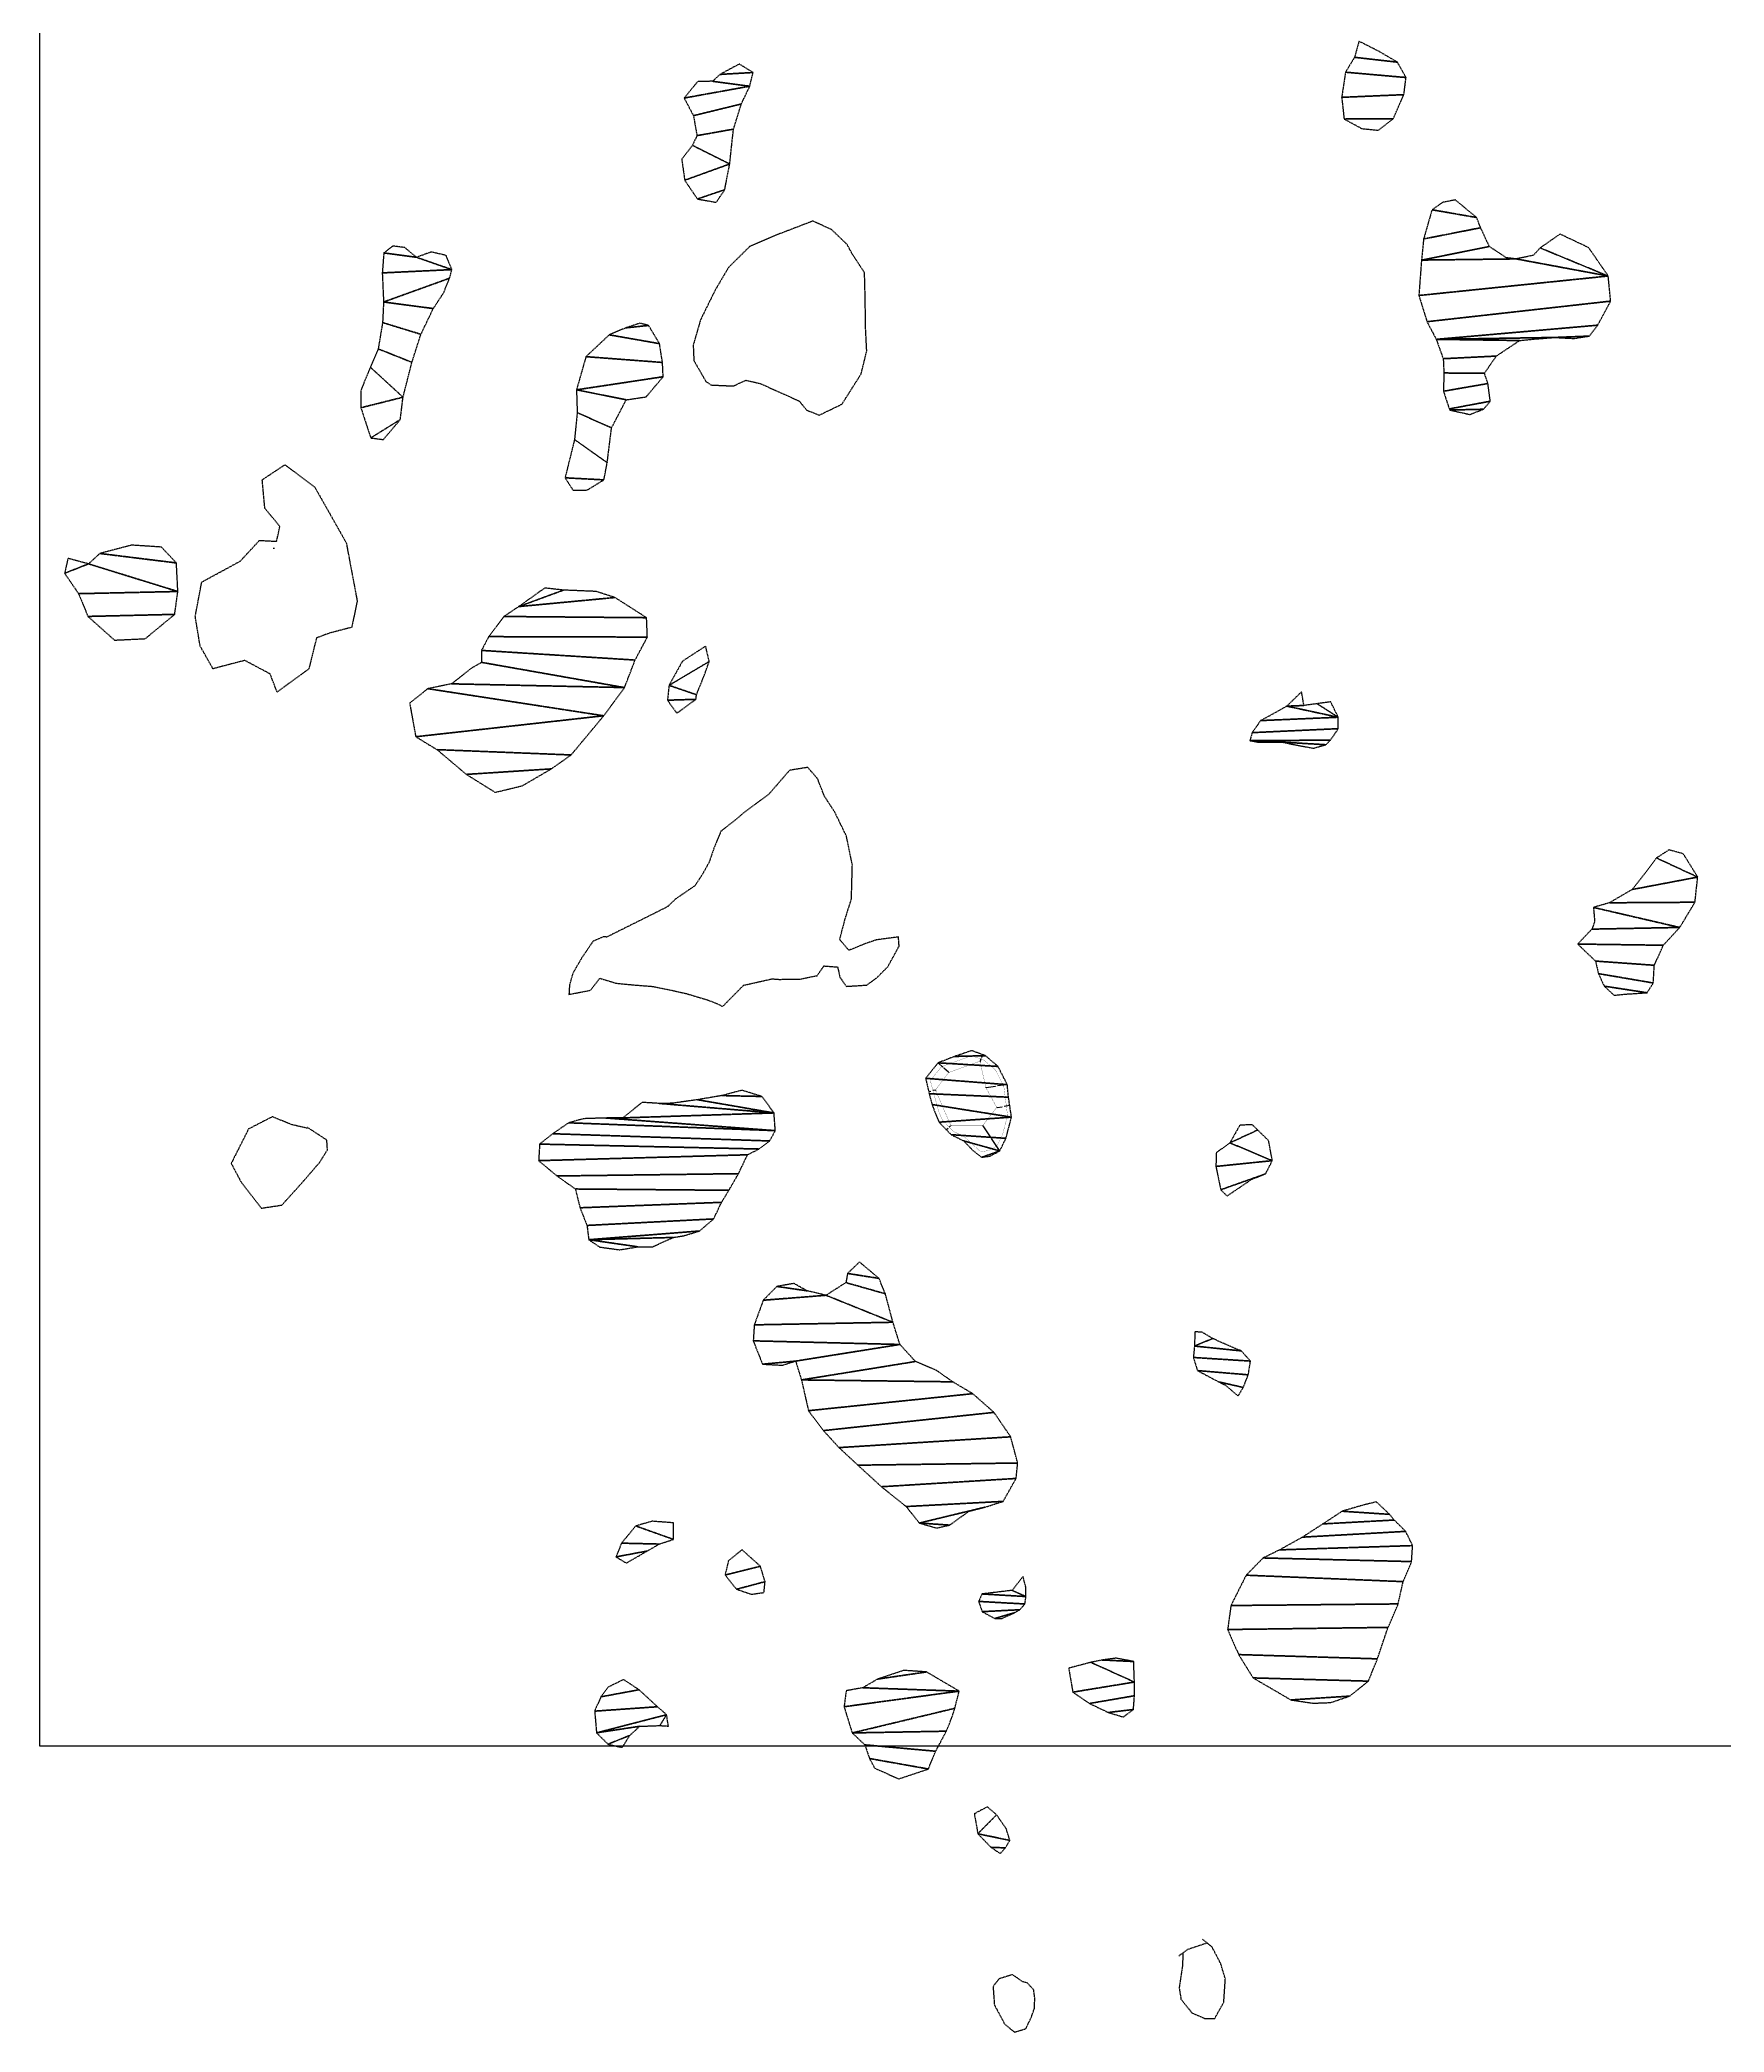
# Model space of a CAD drawing. Header units: metres. Extents: x 615331 to 657292, y 1301217 to 1321009.
# Drawn here: x 619191 to 619941, y 1309767 to 1310654 of the extents above; entities that cross this region are included whole.
import ezdxf

# ---------------------------------------------------------------- set-up
doc = ezdxf.new("R2010")
doc.units = ezdxf.units.M
doc.header["$PDMODE"] = 32
doc.header["$PDSIZE"] = 0.5
doc.linetypes.add('HIDDEN', pattern=[0.375, 0.25, -0.125])
for name, color, linetype in [('3', 7, 'Continuous'), ('CIRCULO PI', 2, 'Continuous'), ('CVL_CUADCON_LIN', 8, 'Continuous')]:
    doc.layers.add(name, color=color, linetype=linetype)
doc.styles.get("Standard").update_dxf_attribs({"font": 'arial.ttf'})
doc.dimstyles.get("Standard").update_dxf_attribs({"dimtxt": 0.18, "dimasz": 0.18, "dimexe": 0.18, "dimexo": 0.0625, "dimgap": 0.09, "dimtad": 0, "dimtih": 1, "dimtoh": 1, "dimdec": 4, "dimzin": 0, "dimdsep": 46, "dimtxsty": 'Standard', "dimcen": 0.09, "dimadec": 0, "dimazin": 0, "dimtfac": 1, "dimtdec": 4, "dimtofl": 0, "dimtmove": 0, "dimatfit": 3, "dimfxl": 1, "dimtolj": 1, "dimtzin": 0, "dimarcsym": 0})
picture_1 = doc.add_image_def('image2.jpg', size_in_pixel=(1123, 633))

# ---------------------------------------------------------------- blocks, each defined once
blk = doc.blocks.new('*D38')
at = {"layer": 'CVL_CUADCON_LIN', "color": 0, "lineweight": -2, "ltscale": 0.5, "transparency": 16777216}
for p, q in [((619611.14, 1310201.98), (619610.72, 1310200.84)), ((619611.09, 1310202.18), (619611.37, 1310202.08)), ((619610, 1310199.21), (619610.27, 1310199.11)), ((619610.17, 1310199.34), (619610.59, 1310200.48))]:
    blk.add_line(p, q, dxfattribs=at)
at = {"layer": 'CVL_CUADCON_LIN', "color": 0, "ltscale": 0.5, "transparency": 16777216}
for points in [[(619611.11, 1310201.99), (619611.16, 1310201.96), (619611.2, 1310202.14)], [(619610.14, 1310199.35), (619610.2, 1310199.33), (619610.11, 1310199.17)]]:
    blk.add_solid(points, dxfattribs=at)
at = {"layer": 'Defpoints', "color": 0, "ltscale": 0.5, "transparency": 16777216}
for p in [(619611.03, 1310202.21), (619611.2, 1310202.14), (619609.94, 1310199.23)]:
    blk.add_point(p, dxfattribs=at)
at = {"layer": 'CVL_CUADCON_LIN', "color": 0, "ltscale": 0.5, "transparency": 16777216, "insert": (619610.65, 1310200.66), "char_height": 0.18, "attachment_point": 5}
blk.add_mtext('\\A1;3.1677', dxfattribs=at)
blk = doc.blocks.new('*D39')
at = {"layer": 'CVL_CUADCON_LIN', "color": 0, "lineweight": -2, "ltscale": 0.5, "transparency": 16777216}
for p, q in [((619612.64, 1310187.53), (619612.63, 1310187.65)), ((619612.83, 1310187.49), (619616.94, 1310188.07)), ((619621.98, 1310188.77), (619617.87, 1310188.2)), ((619622.15, 1310188.85), (619622.14, 1310188.97))]:
    blk.add_line(p, q, dxfattribs=at)
at = {"layer": 'CVL_CUADCON_LIN', "color": 0, "ltscale": 0.5, "transparency": 16777216}
for points in [[(619612.83, 1310187.52), (619612.84, 1310187.46), (619612.65, 1310187.47)], [(619621.98, 1310188.8), (619621.99, 1310188.74), (619622.16, 1310188.79)]]:
    blk.add_solid(points, dxfattribs=at)
at = {"layer": 'Defpoints', "color": 0, "ltscale": 0.5, "transparency": 16777216}
for p in [(619612.65, 1310187.47), (619622.16, 1310188.79), (619622.16, 1310188.79)]:
    blk.add_point(p, dxfattribs=at)
at = {"layer": 'CVL_CUADCON_LIN', "color": 0, "ltscale": 0.5, "transparency": 16777216, "insert": (619617.41, 1310188.13), "char_height": 0.18, "attachment_point": 5}
blk.add_mtext('\\A1;9.6010', dxfattribs=at)
blk = doc.blocks.new('*D40')
at = {"layer": 'CVL_CUADCON_LIN', "color": 0, "lineweight": -2, "ltscale": 0.5, "transparency": 16777216}
for p, q in [((619617.49, 1310178.56), (619617.5, 1310178.45)), ((619617.65, 1310178.65), (619619.92, 1310178.99)), ((619623.08, 1310179.46), (619620.82, 1310179.13)), ((619623.27, 1310179.43), (619623.29, 1310179.31))]:
    blk.add_line(p, q, dxfattribs=at)
at = {"layer": 'CVL_CUADCON_LIN', "color": 0, "ltscale": 0.5, "transparency": 16777216}
for points in [[(619617.65, 1310178.68), (619617.66, 1310178.62), (619617.48, 1310178.63)], [(619623.08, 1310179.49), (619623.09, 1310179.43), (619623.26, 1310179.49)]]:
    blk.add_solid(points, dxfattribs=at)
at = {"layer": 'Defpoints', "color": 0, "ltscale": 0.5, "transparency": 16777216}
for p in [(619617.48, 1310178.63), (619623.26, 1310179.49), (619623.26, 1310179.49)]:
    blk.add_point(p, dxfattribs=at)
at = {"layer": 'CVL_CUADCON_LIN', "color": 0, "ltscale": 0.5, "transparency": 16777216, "insert": (619620.37, 1310179.06), "char_height": 0.18, "attachment_point": 5}
blk.add_mtext('\\A1;5.8491', dxfattribs=at)
blk = doc.blocks.new('*D41')
at = {"layer": 'CVL_CUADCON_LIN', "color": 0, "lineweight": -2, "ltscale": 0.5, "transparency": 16777216}
for p, q in [((619611.19, 1310170.58), (619611.1, 1310170.52)), ((619611.34, 1310170.47), (619614.9, 1310165.13)), ((619618.69, 1310159.44), (619615.14, 1310164.77)), ((619618.74, 1310159.25), (619618.64, 1310159.19))]:
    blk.add_line(p, q, dxfattribs=at)
at = {"layer": 'CVL_CUADCON_LIN', "color": 0, "ltscale": 0.5, "transparency": 16777216}
for points in [[(619611.37, 1310170.48), (619611.32, 1310170.45), (619611.24, 1310170.61)], [(619618.72, 1310159.45), (619618.67, 1310159.42), (619618.79, 1310159.29)]]:
    blk.add_solid(points, dxfattribs=at)
at = {"layer": 'Defpoints', "color": 0, "ltscale": 0.5, "transparency": 16777216}
for p in [(619611.24, 1310170.61), (619618.79, 1310159.29), (619618.79, 1310159.29)]:
    blk.add_point(p, dxfattribs=at)
at = {"layer": 'CVL_CUADCON_LIN', "color": 0, "ltscale": 0.5, "transparency": 16777216, "insert": (619615.02, 1310164.95), "char_height": 0.18, "attachment_point": 5}
blk.add_mtext('\\A1;13.6126', dxfattribs=at)
blk = doc.blocks.new('*D42')
at = {"layer": 'CVL_CUADCON_LIN', "color": 0, "lineweight": -2, "ltscale": 0.5, "transparency": 16777216}
for p, q in [((619595.08, 1310168.66), (619595.17, 1310168.57)), ((619595.17, 1310168.83), (619595.84, 1310169.48)), ((619596.89, 1310170.49), (619596.22, 1310169.84)), ((619597.06, 1310170.57), (619597.14, 1310170.49))]:
    blk.add_line(p, q, dxfattribs=at)
at = {"layer": 'CVL_CUADCON_LIN', "color": 0, "ltscale": 0.5, "transparency": 16777216}
for points in [[(619595.15, 1310168.85), (619595.19, 1310168.81), (619595.04, 1310168.7)], [(619596.87, 1310170.51), (619596.91, 1310170.47), (619597.02, 1310170.61)]]:
    blk.add_solid(points, dxfattribs=at)
at = {"layer": 'Defpoints', "color": 0, "ltscale": 0.5, "transparency": 16777216}
for p in [(619595.04, 1310168.7), (619595.04, 1310168.7), (619597.02, 1310170.61)]:
    blk.add_point(p, dxfattribs=at)
at = {"layer": 'CVL_CUADCON_LIN', "color": 0, "ltscale": 0.5, "transparency": 16777216, "insert": (619596.03, 1310169.66), "char_height": 0.18, "attachment_point": 5}
blk.add_mtext('\\A1;2.7524', dxfattribs=at)
blk = doc.blocks.new('*D43')
at = {"layer": 'CVL_CUADCON_LIN', "color": 0, "lineweight": -2, "ltscale": 0.5, "transparency": 16777216}
for p, q in [((619587.17, 1310185.66), (619587.19, 1310185.55)), ((619587.33, 1310185.77), (619588.19, 1310185.96)), ((619589.98, 1310186.37), (619589.12, 1310186.18)), ((619590.17, 1310186.35), (619590.2, 1310186.24))]:
    blk.add_line(p, q, dxfattribs=at)
at = {"layer": 'CVL_CUADCON_LIN', "color": 0, "ltscale": 0.5, "transparency": 16777216}
for points in [[(619587.32, 1310185.79), (619587.34, 1310185.74), (619587.15, 1310185.73)], [(619589.98, 1310186.4), (619589.99, 1310186.34), (619590.16, 1310186.41)]]:
    blk.add_solid(points, dxfattribs=at)
at = {"layer": 'Defpoints', "color": 0, "ltscale": 0.5, "transparency": 16777216}
for p in [(619587.15, 1310185.73), (619587.15, 1310185.73), (619590.16, 1310186.41)]:
    blk.add_point(p, dxfattribs=at)
at = {"layer": 'CVL_CUADCON_LIN', "color": 0, "ltscale": 0.5, "transparency": 16777216, "insert": (619588.66, 1310186.07), "char_height": 0.18, "attachment_point": 5}
blk.add_mtext('\\A1;3.0843', dxfattribs=at)
blk = doc.blocks.new('*D44')
at = {"layer": 'CVL_CUADCON_LIN', "color": 0, "lineweight": -2, "ltscale": 0.5, "transparency": 16777216}
for p, q in [((619591.31, 1310198.47), (619591.23, 1310198.38)), ((619591.48, 1310198.39), (619593.51, 1310196.53)), ((619595.93, 1310194.32), (619593.9, 1310196.17)), ((619596.1, 1310194.24), (619596.18, 1310194.33))]:
    blk.add_line(p, q, dxfattribs=at)
at = {"layer": 'CVL_CUADCON_LIN', "color": 0, "ltscale": 0.5, "transparency": 16777216}
for points in [[(619591.5, 1310198.41), (619591.46, 1310198.37), (619591.35, 1310198.51)], [(619595.95, 1310194.34), (619595.91, 1310194.29), (619596.06, 1310194.19)]]:
    blk.add_solid(points, dxfattribs=at)
at = {"layer": 'Defpoints', "color": 0, "ltscale": 0.5, "transparency": 16777216}
for p in [(619591.35, 1310198.51), (619591.35, 1310198.51), (619596.06, 1310194.19)]:
    blk.add_point(p, dxfattribs=at)
at = {"layer": 'CVL_CUADCON_LIN', "color": 0, "ltscale": 0.5, "transparency": 16777216, "insert": (619593.71, 1310196.35), "char_height": 0.18, "attachment_point": 5}
blk.add_mtext('\\A1;6.3892', dxfattribs=at)

msp = doc.modelspace()

# ---------------------------------------------------------------- linework, layer by layer
at = {"layer": '3', "color": 30, "linetype": 'HIDDEN'}
msp.add_line((619295.30036, 1310427.69756), (619295.85136, 1310427.66856), dxfattribs=at)
for points in [[(619535.54836, 1310573.30956), (619519.35836, 1310567.11356), (619507.44736, 1310561.95456), (619498.10436, 1310552.74556), (619492.07136, 1310542.54156), (619485.54936, 1310529.28356), (619482.31736, 1310518.07956), (619482.61536, 1310511.21856), (619488.01236, 1310501.84856), (619490.30836, 1310500.33756), (619500.22236, 1310499.89156), (619505.79636, 1310502.46856), (619512.15936, 1310500.98356), (619529.48836, 1310493.21356), (619532.81836, 1310489.16756), (619538.42336, 1310486.91556), (619548.55636, 1310491.80856), (619557.11036, 1310505.33356), (619559.58636, 1310515.51556), (619559.00436, 1310526.94956), (619558.93736, 1310537.37056), (619558.60036, 1310550.33056), (619552.95436, 1310558.93656), (619550.89336, 1310562.84656), (619543.86336, 1310569.61056), (619535.54836, 1310573.30956)], [(619263.48836, 1310412.57456), (619280.66636, 1310421.91256), (619289.20536, 1310431.15756), (619296.83436, 1310430.73056), (619298.28636, 1310437.35756), (619291.59136, 1310445.42256), (619290.43536, 1310458.12456), (619300.52736, 1310464.84356), (619313.85036, 1310454.81456), (619327.84436, 1310430.04456), (619332.70136, 1310404.15956), (619330.28736, 1310392.43656), (619320.15236, 1310389.78556), (619314.58436, 1310387.69256), (619311.17736, 1310373.92456), (619297.05936, 1310363.60256), (619293.92136, 1310371.70656), (619282.67436, 1310377.68856), (619268.48436, 1310373.97756), (619262.78336, 1310384.08756), (619260.60636, 1310397.28656), (619263.48836, 1310412.57456)], [(619471.31936, 1310268.21756), (619443.82836, 1310254.52756), (619442.18336, 1310254.61256), (619437.77036, 1310252.70056), (619432.73536, 1310245.29756), (619428.71436, 1310238.40956), (619427.22336, 1310233.06256), (619426.99536, 1310228.99456), (619436.64036, 1310230.83456), (619440.67136, 1310236.19756), (619448.05536, 1310233.95656), (619455.42936, 1310233.24056), (619464.32836, 1310232.53356), (619471.70736, 1310231.05456), (619479.34136, 1310229.32356), (619488.50736, 1310226.58556), (619493.09336, 1310224.83556), (619495.38836, 1310223.57856), (619504.73036, 1310233.04156), (619517.41736, 1310235.91756), (619520.46836, 1310235.68256), (619529.61636, 1310235.74056), (619532.15436, 1310236.26456), (619537.48336, 1310237.31456), (619540.50536, 1310241.65456), (619546.60736, 1310241.18456), (619547.65336, 1310236.61656), (619550.47436, 1310232.56756), (619559.61936, 1310233.13256), (619564.17136, 1310236.46556), (619568.96836, 1310241.32556), (619573.99236, 1310250.50656), (619573.71236, 1310254.57156), (619563.81036, 1310253.23856), (619559.24536, 1310251.68556), (619551.64236, 1310248.58756), (619547.54536, 1310253.39056), (619550.02636, 1310262.81056), (619552.76636, 1310271.46956), (619553.17836, 1310286.46856), (619550.55336, 1310299.41456), (619545.40336, 1310310.05756), (619540.78336, 1310317.14456), (619537.68336, 1310325.00456), (619533.33136, 1310330.06056), (619525.20736, 1310328.73856), (619515.87436, 1310318.00456), (619504.74536, 1310309.80156), (619501.20736, 1310306.72856), (619494.63336, 1310301.60456), (619491.88036, 1310294.97856), (619489.38536, 1310287.84656), (619486.62236, 1310282.74556), (619483.09936, 1310277.38556), (619474.49736, 1310271.48556), (619471.04236, 1310268.21756)], [(619310.59336, 1310169.32556), (619303.35036, 1310171.05056), (619294.92836, 1310174.51156), (619284.32336, 1310169.05456), (619276.62436, 1310153.72056), (619281.03736, 1310145.38556), (619290.05936, 1310133.80056), (619299.18836, 1310135.17556), (619308.21736, 1310145.18856), (619315.98936, 1310154.17056), (619319.48036, 1310159.80056), (619319.17736, 1310164.11656), (619310.60436, 1310169.73656)], [(619711.14336, 1309806.57256), (619702.26736, 1309803.59356), (619698.47336, 1309800.77356)], [(619700.37036, 1309802.18356), (619700.15436, 1309796.33656), (619698.69136, 1309786.66856), (619699.48636, 1309781.59056), (619704.35336, 1309775.52056), (619709.96036, 1309773.01456), (619714.53436, 1309773.04356), (619718.55436, 1309780.18556), (619719.24936, 1309790.61056), (619717.17236, 1309797.46056), (619713.31436, 1309804.80656), (619708.97136, 1309808.33756), (619708.97136, 1309808.33756)], [(619628.95036, 1309789.33956), (619624.50536, 1309792.50056), (619618.40736, 1309790.59356), (619615.84536, 1309787.16456)], [(619615.84536, 1309787.16456), (619616.40636, 1309779.03456), (619621.03536, 1309770.42156), (619625.37836, 1309766.89056), (619630.45036, 1309768.44756), (619632.95736, 1309773.80056), (619634.20536, 1309777.36756), (619634.42936, 1309781.94356), (619633.89736, 1309785.75256), (619631.08236, 1309788.78556), (619628.95036, 1309789.33956)]]:
    msp.add_lwpolyline(points, dxfattribs=at)
at = {"layer": 'CIRCULO PI'}
msp.add_lwpolyline([(619191.41344, 1312074.43817), (622881.24082, 1312074.43817), (622881.24082, 1309894.16378), (619191.41344, 1309894.16378)], close=True, dxfattribs=at)
at = {"layer": 'CVL_CUADCON_LIN', "color": 4, "ltscale": 0.5, "const_width": 0.09, "flags": 128}
msp.add_lwpolyline([(619587.8888, 1310190.59135), (619592.8802, 1310196.79955), (619606.3433, 1310201.68745), (619611.845, 1310199.66335), (619616.9039, 1310195.34965), (619620.6101, 1310188.05245), (619622.2949, 1310175.02405), (619620.062, 1310166.54605), (619617.5789, 1310161.49795), (619613.7044, 1310159.41445), (619610.2763, 1310158.93565), (619603.1447, 1310165.52455), (619598.0966, 1310168.00945), (619593.2618, 1310173.01165), (619591.6364, 1310176.88975)], close=True, dxfattribs=at)
at = {"layer": 'CVL_CUADCON_LIN', "color": 2, "ltscale": 0.5, "const_width": 0.1, "flags": 128}
msp.add_lwpolyline([(619590.16012, 1310186.4138), (619596.06135, 1310194.19436), (619609.93839, 1310199.23254), (619612.65292, 1310187.4696), (619617.47634, 1310178.62665), (619611.24498, 1310170.6149), (619597.0199, 1310170.6149)], close=True, dxfattribs=at)

# ---------------------------------------------------------------- dimensions: what is measured, and where the dimension line sits
at = {"layer": 'CVL_CUADCON_LIN', "color": 2, "ltscale": 0.5}
for p1, p2, distance, picture, middle in [((619609.93839, 1310199.23254), (619611.03212, 1310202.2054), -0.17768, '*D38', (619610.652, 1310200.65762)), ((619596.06135, 1310194.19436), (619591.35136, 1310198.51156), 0, '*D44', (619593.70635, 1310196.35296)), ((619590.16012, 1310186.4138), (619587.15366, 1310185.72537), 0, '*D43', (619588.65689, 1310186.06959)), ((619612.65292, 1310187.4696), (619622.16236, 1310188.79256), 0, '*D39', (619617.40764, 1310188.13108)), ((619617.47634, 1310178.62665), (619623.26122, 1310179.491), 0, '*D40', (619620.36878, 1310179.05883)), ((619597.0199, 1310170.6149), (619595.04081, 1310168.70204), 0, '*D42', (619596.03036, 1310169.65847)), ((619611.24498, 1310170.6149), (619618.79436, 1310159.28756), 0, '*D41', (619615.01967, 1310164.95123))]:
    dim = msp.add_aligned_dim(p1=p1, p2=p2, distance=distance, dimstyle='Standard', dxfattribs=at)
    dim.commit()
    dim.dimension.update_dxf_attribs({"geometry": picture, "text_midpoint": middle})

# ---------------------------------------------------------------- pictures from other files: only their frames are drawn
at = {"layer": 'CIRCULO PI'}
image = msp.add_image(picture_1, insert=(619191.41344, 1309894.16378), size_in_units=(3689.82738, 2079.84037), dxfattribs=at)
image.dxf.flags = 7

# ---------------------------------------------------------------- meshes
at = {"layer": '3', "color": 30, "linetype": 'HIDDEN'}
mesh = msp.add_polyface(dxfattribs=at)
corners = [(619795.85336, 1310644.08656), (619776.78136, 1310646.25456), (619799.70936, 1310637.24856), (619772.75736, 1310639.62056), (619798.74236, 1310629.61756), (619771.05036, 1310628.42656), (619793.98236, 1310618.91256), (619772.12936, 1310618.77456), (619787.69136, 1310648.86456), (619787.40836, 1310613.78756), (619780.03436, 1310614.50356), (619778.76836, 1310653.38356)]
mesh.append_faces([[corners[k] for k in face] for face in [(1, 0, 8, 11), (6, 7, 10, 9)]], dxfattribs={"vtx0": -1, "color": 30})
mesh.append_faces([[corners[k] for k in face] for face in [(0, 1, 3, 2), (2, 3, 5, 4), (4, 5, 7, 6)]], dxfattribs={"vtx0": -1, "vtx2": -1, "color": 30})
mesh = msp.add_polyface(dxfattribs=at)
corners = [(619508.98336, 1310639.48656), (619494.24936, 1310638.63156), (619507.49736, 1310633.37656), (619490.96636, 1310635.56056), (619478.30736, 1310628.10956), (619503.73636, 1310625.47456), (619482.42436, 1310620.25656), (619500.25036, 1310614.26856), (619484.00536, 1310611.37056), (619498.57136, 1310598.75356), (619482.00036, 1310607.03756), (619478.54236, 1310591.51056), (619496.35836, 1310587.30256), (619484.18636, 1310583.15856), (619502.86036, 1310643.26056), (619492.58236, 1310581.68656), (619477.21136, 1310600.90656), (619484.35936, 1310635.51856)]
mesh.append_faces([[corners[k] for k in face] for face in [(1, 0, 14), (12, 13, 15)]], dxfattribs={"vtx0": -1, "color": 30})
mesh.append_faces([[corners[k] for k in face] for face in [(0, 1, 3, 2), (2, 4, 6, 5), (5, 6, 8, 7), (7, 8, 10, 9), (9, 11, 13, 12)]], dxfattribs={"vtx0": -1, "vtx2": -1, "color": 30})
mesh.append_faces([[corners[k] for k in face] for face in [(2, 3, 17, 4), (9, 10, 16, 11)]], dxfattribs={"vtx0": -1, "vtx3": -1, "color": 30})
mesh = msp.add_polyface(dxfattribs=at)
corners = [(619889.72636, 1310548.85556), (619859.40636, 1310561.37356), (619848.76436, 1310556.47656), (619805.41436, 1310540.19156), (619890.81436, 1310537.67856), (619809.04736, 1310528.52256), (619885.03836, 1310526.96756), (619813.16336, 1310520.66956), (619866.01436, 1310521.50956), (619850.26836, 1310520.14056), (619839.89336, 1310513.21256), (619816.26836, 1310512.04656), (619834.60636, 1310505.55356), (619816.56336, 1310505.69456), (619836.16036, 1310500.98856), (619816.36136, 1310497.55956), (619837.22736, 1310493.11656), (619818.95236, 1310489.69656), (619834.20136, 1310489.53856), (619819.21036, 1310489.19056), (619831.11136, 1310574.92056), (619811.26836, 1310578.35356), (619832.92036, 1310570.35656), (619807.54036, 1310565.36756), (619836.78536, 1310561.99356), (619806.58436, 1310555.95756), (619881.25836, 1310522.11456), (619816.07536, 1310581.68856), (619821.65936, 1310582.74056), (619844.44136, 1310556.95856), (619856.37836, 1310558.04956), (619868.26036, 1310567.52856), (619881.00536, 1310561.50856), (619874.40336, 1310521.05456), (619858.64836, 1310520.95556), (619828.11736, 1310487.21256)]
mesh.append_faces([[corners[k] for k in face] for face in [(1, 0, 32, 31), (18, 19, 35), (21, 20, 28, 27), (26, 8, 33)]], dxfattribs={"vtx0": -1, "color": 30})
mesh.append_faces([[corners[k] for k in face] for face in [(8, 7, 9, 34), (24, 25, 2, 29)]], dxfattribs={"vtx0": -1, "vtx1": -1, "color": 30})
mesh.append_faces([[corners[k] for k in face] for face in [(6, 7, 8, 26)]], dxfattribs={"vtx0": -1, "vtx1": -1, "vtx2": -1, "color": 30})
mesh.append_faces([[corners[k] for k in face] for face in [(0, 2, 25, 3)]], dxfattribs={"vtx0": -1, "vtx1": -1, "vtx3": -1, "color": 30})
mesh.append_faces([[corners[k] for k in face] for face in [(0, 3, 5, 4), (4, 5, 7, 6), (9, 7, 11, 10), (10, 11, 13, 12), (12, 13, 15, 14), (14, 15, 17, 16), (16, 17, 19, 18), (20, 21, 23, 22), (22, 23, 25, 24)]], dxfattribs={"vtx0": -1, "vtx2": -1, "color": 30})
mesh.append_faces([[corners[k] for k in face] for face in [(0, 1, 30, 2)]], dxfattribs={"vtx0": -1, "vtx3": -1, "color": 30})
mesh = msp.add_polyface(dxfattribs=at)
corners = [(619359.07236, 1310557.20856), (619344.57536, 1310559.15156), (619374.86336, 1310551.71656), (619343.87036, 1310550.25056), (619373.87136, 1310547.89756), (619344.46136, 1310537.29156), (619366.58836, 1310534.38056), (619361.07136, 1310522.90856), (619344.01236, 1310528.13856), (619357.08536, 1310510.42956), (619342.05436, 1310516.43456), (619353.11936, 1310494.89956), (619338.54936, 1310508.27956), (619334.34536, 1310490.20656), (619351.91236, 1310484.97956), (619338.75136, 1310476.76356), (619365.66536, 1310559.53756), (619372.28136, 1310558.05456), (619371.11836, 1310541.27256), (619344.34636, 1310476.03656), (619334.29636, 1310497.83156), (619348.62136, 1310562.22656), (619353.96236, 1310561.49756)]
mesh.append_faces([[corners[k] for k in face] for face in [(1, 0, 22, 21), (14, 15, 19), (0, 2, 17, 16)]], dxfattribs={"vtx0": -1, "color": 30})
mesh.append_faces([[corners[k] for k in face] for face in [(4, 5, 6, 18)]], dxfattribs={"vtx0": -1, "vtx1": -1, "color": 30})
mesh.append_faces([[corners[k] for k in face] for face in [(2, 3, 5, 4), (6, 5, 8, 7), (7, 8, 10, 9), (9, 10, 12, 11), (11, 13, 15, 14)]], dxfattribs={"vtx0": -1, "vtx2": -1, "color": 30})
mesh.append_faces([[corners[k] for k in face] for face in [(0, 1, 3, 2)]], dxfattribs={"vtx0": -1, "vtx2": -1, "vtx3": -1, "color": 30})
mesh.append_faces([[corners[k] for k in face] for face in [(11, 12, 20, 13)]], dxfattribs={"vtx0": -1, "vtx3": -1, "color": 30})
mesh = msp.add_polyface(dxfattribs=at)
corners = [(619462.43936, 1310526.85056), (619452.28236, 1310525.76956), (619467.32036, 1310518.74756), (619444.93236, 1310522.67356), (619468.64436, 1310510.36856), (619434.57636, 1310512.95056), (619468.93936, 1310504.01656), (619430.35036, 1310498.18156), (619452.48736, 1310493.74556), (619445.96036, 1310481.25056), (619430.67036, 1310488.01656), (619444.02736, 1310465.73356), (619429.47636, 1310476.06356), (619442.55136, 1310458.09956), (619425.26536, 1310459.00756), (619458.62136, 1310527.84356), (619428.85936, 1310453.43856), (619434.95736, 1310453.47656), (619461.37336, 1310495.07256)]
mesh.append_faces([[corners[k] for k in face] for face in [(1, 0, 15), (13, 14, 16, 17)]], dxfattribs={"vtx0": -1, "color": 30})
mesh.append_faces([[corners[k] for k in face] for face in [(6, 7, 8, 18)]], dxfattribs={"vtx0": -1, "vtx1": -1, "color": 30})
mesh.append_faces([[corners[k] for k in face] for face in [(0, 1, 3, 2), (2, 3, 5, 4), (4, 5, 7, 6), (8, 7, 10, 9), (9, 10, 12, 11), (11, 12, 14, 13)]], dxfattribs={"vtx0": -1, "vtx2": -1, "color": 30})
mesh = msp.add_polyface(dxfattribs=at)
corners = [(619252.21436, 1310421.09956), (619218.11636, 1310425.31256), (619252.86136, 1310408.39256), (619213.08436, 1310420.68156), (619208.65536, 1310407.41156), (619251.44836, 1310398.20656), (619212.83236, 1310397.28556), (619202.45736, 1310416.49956), (619203.90936, 1310423.12656), (619224.63636, 1310386.73156), (619238.35236, 1310387.38656), (619245.53036, 1310428.14856), (619232.30636, 1310429.02356)]
mesh.append_faces([[corners[k] for k in face] for face in [(1, 0, 11, 12), (5, 6, 9, 10), (7, 3, 8)]], dxfattribs={"vtx0": -1, "color": 30})
mesh.append_faces([[corners[k] for k in face] for face in [(2, 3, 7, 4)]], dxfattribs={"vtx0": -1, "vtx1": -1, "vtx3": -1, "color": 30})
mesh.append_faces([[corners[k] for k in face] for face in [(0, 1, 3, 2), (2, 4, 6, 5)]], dxfattribs={"vtx0": -1, "vtx2": -1, "color": 30})
mesh = msp.add_polyface(dxfattribs=at)
corners = [(619424.58236, 1310409.00156), (619404.60036, 1310401.65856), (619447.48036, 1310405.70556), (619461.55336, 1310396.71956), (619398.04636, 1310397.26356), (619461.90536, 1310388.08356), (619391.29136, 1310388.29256), (619456.43436, 1310377.85756), (619388.05936, 1310382.15756), (619451.74836, 1310365.60756), (619388.12036, 1310376.82256), (619374.76736, 1310367.26756), (619442.49436, 1310353.05056), (619364.12436, 1310365.11356), (619358.78036, 1310343.70856), (619427.96136, 1310335.60556), (619368.24436, 1310337.97256), (619419.14236, 1310329.40656), (619381.32436, 1310326.94156), (619416.19036, 1310409.92156), (619439.06736, 1310408.40456), (619406.27436, 1310321.89056), (619394.11536, 1310318.95656), (619356.06936, 1310358.66856), (619383.57836, 1310374.22956)]
mesh.append_faces([[corners[k] for k in face] for face in [(1, 0, 19), (17, 18, 22, 21)]], dxfattribs={"vtx0": -1, "color": 30})
mesh.append_faces([[corners[k] for k in face] for face in [(0, 1, 2, 20)]], dxfattribs={"vtx0": -1, "vtx1": -1, "color": 30})
mesh.append_faces([[corners[k] for k in face] for face in [(2, 1, 4, 3), (3, 4, 6, 5), (5, 6, 8, 7), (7, 8, 10, 9), (9, 11, 13, 12), (12, 14, 16, 15), (15, 16, 18, 17)]], dxfattribs={"vtx0": -1, "vtx2": -1, "color": 30})
mesh.append_faces([[corners[k] for k in face] for face in [(9, 10, 24, 11), (12, 13, 23, 14)]], dxfattribs={"vtx0": -1, "vtx3": -1, "color": 30})
mesh = msp.add_polyface(dxfattribs=at)
corners = [(619489.46236, 1310377.21856), (619471.54936, 1310366.59556), (619483.78936, 1310362.41656), (619483.55836, 1310360.38056), (619470.86336, 1310359.98156), (619487.24636, 1310371.09456), (619474.99336, 1310354.18456), (619477.52236, 1310377.33656), (619487.85936, 1310384.06056)]
mesh.append_faces([[corners[k] for k in face] for face in [(1, 0, 8, 7), (3, 4, 6)]], dxfattribs={"vtx0": -1, "color": 30})
mesh.append_faces([[corners[k] for k in face] for face in [(0, 1, 2, 5)]], dxfattribs={"vtx0": -1, "vtx1": -1, "color": 30})
mesh.append_faces([[corners[k] for k in face] for face in [(2, 1, 4, 3)]], dxfattribs={"vtx0": -1, "vtx2": -1, "color": 30})
mesh = msp.add_polyface(dxfattribs=at)
corners = [(619769.51836, 1310352.38856), (619760.07736, 1310358.42856), (619746.61636, 1310357.32756), (619734.96736, 1310350.90056), (619769.55136, 1310347.30556), (619731.19036, 1310345.53856), (619766.02636, 1310342.19956), (619730.19636, 1310341.97456), (619764.00636, 1310340.15356), (619744.68536, 1310341.30256), (619754.23736, 1310357.62956), (619766.17036, 1310359.22956), (619758.42536, 1310338.59356), (619747.99436, 1310340.56156), (619734.26736, 1310341.23756), (619739.27236, 1310353.21456), (619753.18236, 1310363.72356)]
mesh.append_faces([[corners[k] for k in face] for face in [(1, 0, 11), (8, 9, 13, 12), (9, 7, 14), (2, 10, 16)]], dxfattribs={"vtx0": -1, "color": 30})
mesh.append_faces([[corners[k] for k in face] for face in [(6, 7, 9, 8)]], dxfattribs={"vtx0": -1, "vtx1": -1, "vtx2": -1, "color": 30})
mesh.append_faces([[corners[k] for k in face] for face in [(0, 3, 5, 4), (4, 5, 7, 6)]], dxfattribs={"vtx0": -1, "vtx2": -1, "color": 30})
mesh.append_faces([[corners[k] for k in face] for face in [(0, 1, 10, 2)]], dxfattribs={"vtx0": -1, "vtx2": -1, "vtx3": -1, "color": 30})
mesh.append_faces([[corners[k] for k in face] for face in [(0, 2, 15, 3)]], dxfattribs={"vtx0": -1, "vtx3": -1, "color": 30})
mesh = msp.add_polyface(dxfattribs=at)
corners = [(619929.56136, 1310281.21056), (619911.21036, 1310289.73756), (619900.37336, 1310275.68956), (619928.36236, 1310270.01956), (619890.24636, 1310269.77956), (619921.57336, 1310258.79356), (619883.14436, 1310267.70156), (619882.44436, 1310258.03956), (619914.25536, 1310250.86856), (619876.13336, 1310251.39056), (619910.24636, 1310241.94756), (619884.06036, 1310243.81556), (619909.78836, 1310234.06456), (619885.36636, 1310238.23256), (619907.02136, 1310229.72656), (619887.94336, 1310232.65656), (619892.28936, 1310228.61756), (619898.13036, 1310229.16256), (619923.14236, 1310291.59156), (619916.77836, 1310293.33056), (619906.67536, 1310283.60856), (619883.69336, 1310261.35156)]
mesh.append_faces([[corners[k] for k in face] for face in [(1, 0, 18, 19), (14, 15, 16, 17)]], dxfattribs={"vtx0": -1, "color": 30})
mesh.append_faces([[corners[k] for k in face] for face in [(0, 2, 4, 3), (3, 4, 6, 5), (5, 7, 9, 8), (8, 9, 11, 10), (10, 11, 13, 12), (12, 13, 15, 14)]], dxfattribs={"vtx0": -1, "vtx2": -1, "color": 30})
mesh.append_faces([[corners[k] for k in face] for face in [(0, 1, 20, 2), (5, 6, 21, 7)]], dxfattribs={"vtx0": -1, "vtx3": -1, "color": 30})
mesh = msp.add_polyface(dxfattribs=at)
corners = [(619612.42336, 1310201.69356), (619598.70336, 1310201.35356), (619618.04436, 1310196.90056), (619591.35136, 1310198.51156), (619622.16236, 1310188.79256), (619585.80536, 1310191.61356), (619622.70636, 1310183.20456), (619587.37436, 1310184.76156), (619624.03436, 1310174.31656), (619588.67536, 1310179.94056), (619591.77536, 1310172.08056), (619621.55336, 1310164.89656), (619597.14736, 1310166.52256), (619618.79436, 1310159.28756), (619602.75636, 1310163.76156), (619610.68036, 1310156.44056), (619589.96936, 1310176.38956), (619606.84936, 1310159.46656), (619614.48936, 1310156.97256), (619606.31036, 1310203.94256)]
mesh.append_faces([[corners[k] for k in face] for face in [(1, 0, 19), (13, 15, 18)]], dxfattribs={"vtx0": -1, "color": 30})
mesh.append_faces([[corners[k] for k in face] for face in [(0, 1, 3, 2), (2, 3, 5, 4), (4, 5, 7, 6), (6, 7, 9, 8), (8, 10, 12, 11), (11, 12, 14, 13)]], dxfattribs={"vtx0": -1, "vtx2": -1, "color": 30})
mesh.append_faces([[corners[k] for k in face] for face in [(8, 9, 16, 10), (13, 14, 17, 15)]], dxfattribs={"vtx0": -1, "vtx3": -1, "color": 30})
mesh = msp.add_polyface(dxfattribs=at)
corners = [(619512.92536, 1310183.53056), (619495.13436, 1310183.92656), (619518.30836, 1310176.19356), (619484.21936, 1310182.07856), (619450.98136, 1310173.99056), (619518.86736, 1310168.31756), (619443.35836, 1310173.94256), (619426.85436, 1310171.80556), (619516.35636, 1310163.72656), (619419.77036, 1310166.93156), (619511.55036, 1310160.13756), (619413.95536, 1310162.31956), (619506.48436, 1310157.56456), (619413.49436, 1310154.94656), (619502.47236, 1310149.15156), (619421.66936, 1310148.13456), (619498.20036, 1310141.75356), (619429.83836, 1310142.34056), (619494.93136, 1310136.39556), (619431.92536, 1310133.96556), (619491.42136, 1310129.00256), (619435.02536, 1310126.10656), (619485.10236, 1310123.62556), (619435.82836, 1310119.75656), (619473.43136, 1310120.75556), (619457.70236, 1310116.59056), (619466.94936, 1310180.44556), (619459.57736, 1310180.90756), (619472.79436, 1310180.48156), (619504.01336, 1310186.27056), (619478.25436, 1310121.54856), (619464.30936, 1310116.63156), (619449.57936, 1310115.26856), (619440.67736, 1310116.48356), (619433.44936, 1310173.62656)]
mesh.append_faces([[corners[k] for k in face] for face in [(1, 0, 29), (25, 23, 33, 32)]], dxfattribs={"vtx0": -1, "color": 30})
mesh.append_faces([[corners[k] for k in face] for face in [(4, 2, 26, 27), (22, 23, 24, 30), (24, 23, 25, 31)]], dxfattribs={"vtx0": -1, "vtx1": -1, "color": 30})
mesh.append_faces([[corners[k] for k in face] for face in [(0, 1, 3, 2), (2, 4, 6, 5), (5, 7, 9, 8), (8, 9, 11, 10), (10, 11, 13, 12), (12, 13, 15, 14), (14, 15, 17, 16), (16, 17, 19, 18), (18, 19, 21, 20), (20, 21, 23, 22)]], dxfattribs={"vtx0": -1, "vtx2": -1, "color": 30})
mesh.append_faces([[corners[k] for k in face] for face in [(2, 3, 28, 26), (5, 6, 34, 7)]], dxfattribs={"vtx0": -1, "vtx3": -1, "color": 30})
mesh = msp.add_polyface(dxfattribs=at)
corners = [(619733.65536, 1310168.60156), (619721.27436, 1310162.87056), (619740.16136, 1310154.95456), (619715.04436, 1310152.38056), (619737.18036, 1310149.07656), (619717.19536, 1310141.98756), (619725.75536, 1310170.79856), (619731.34336, 1310170.86256), (619738.53536, 1310163.82956), (619731.11136, 1310146.72056), (619720.02036, 1310139.22456), (619715.22836, 1310158.48156)]
mesh.append_faces([[corners[k] for k in face] for face in [(1, 0, 7, 6), (4, 5, 10, 9)]], dxfattribs={"vtx0": -1, "color": 30})
mesh.append_faces([[corners[k] for k in face] for face in [(0, 1, 2, 8)]], dxfattribs={"vtx0": -1, "vtx1": -1, "color": 30})
mesh.append_faces([[corners[k] for k in face] for face in [(2, 3, 5, 4)]], dxfattribs={"vtx0": -1, "vtx2": -1, "color": 30})
mesh.append_faces([[corners[k] for k in face] for face in [(2, 1, 11, 3)]], dxfattribs={"vtx0": -1, "vtx3": -1, "color": 30})
mesh = msp.add_polyface(dxfattribs=at)
corners = [(619533.04736, 1310096.98456), (619519.56736, 1310098.93356), (619565.03136, 1310102.52356), (619551.04036, 1310104.72356), (619567.87036, 1310095.67856), (619550.30436, 1310100.65156), (619571.25536, 1310082.99156), (619541.44636, 1310095.00456), (619509.51136, 1310081.84056), (619574.36836, 1310073.09856), (619509.04936, 1310074.72156), (619527.91236, 1310065.68956), (619513.18236, 1310064.32656), (619581.27836, 1310065.51756), (619530.50736, 1310057.31856), (619597.85336, 1310056.47156), (619606.78236, 1310051.18956), (619533.64436, 1310043.61256), (619616.23736, 1310042.86156), (619540.30836, 1310034.75856), (619623.67736, 1310031.97956), (619547.21836, 1310027.17756), (619626.80136, 1310020.30656), (619555.65436, 1310019.35156), (619626.08336, 1310013.43956), (619566.13436, 1310009.75856), (619620.30336, 1310003.23656), (619577.11836, 1310000.93156), (619612.18836, 1310000.64356), (619583.01036, 1309993.59756), (619596.48436, 1309992.66556), (619513.50736, 1310092.79556), (619556.34436, 1310109.83956), (619590.70636, 1310061.50956), (619605.08536, 1309998.82056), (619590.64836, 1309991.35856), (619522.07936, 1310063.87356), (619527.18236, 1310100.25256)]
mesh.append_faces([[corners[k] for k in face] for face in [(1, 0, 37), (3, 2, 32), (11, 12, 36), (30, 29, 35)]], dxfattribs={"vtx0": -1, "color": 30})
mesh.append_faces([[corners[k] for k in face] for face in [(13, 14, 15, 33), (28, 29, 30, 34)]], dxfattribs={"vtx0": -1, "vtx1": -1, "color": 30})
mesh.append_faces([[corners[k] for k in face] for face in [(6, 7, 31, 8)]], dxfattribs={"vtx0": -1, "vtx1": -1, "vtx3": -1, "color": 30})
mesh.append_faces([[corners[k] for k in face] for face in [(0, 1, 31, 7), (2, 3, 5, 4), (4, 5, 7, 6), (6, 8, 10, 9), (14, 13, 9, 11), (15, 14, 17, 16), (16, 17, 19, 18), (18, 19, 21, 20), (20, 21, 23, 22), (22, 23, 25, 24), (24, 25, 27, 26), (26, 27, 29, 28)]], dxfattribs={"vtx0": -1, "vtx2": -1, "color": 30})
mesh.append_faces([[corners[k] for k in face] for face in [(9, 10, 12, 11)]], dxfattribs={"vtx0": -1, "vtx2": -1, "vtx3": -1, "color": 30})
mesh = msp.add_polyface(dxfattribs=at)
corners = [(619713.60836, 1310075.75356), (619705.49836, 1310072.39856), (619726.34936, 1310070.24256), (619730.44436, 1310065.69256), (619705.02236, 1310067.31256), (619729.46736, 1310059.58656), (619706.83836, 1310061.47756), (619727.21636, 1310053.98056), (619716.27336, 1310056.45356), (619705.71136, 1310078.75456), (619709.01636, 1310078.52056), (619718.70536, 1310073.49856), (619724.95336, 1310050.15356), (619719.33236, 1310054.94756)]
mesh.append_faces([[corners[k] for k in face] for face in [(1, 0, 10, 9), (7, 8, 13, 12)]], dxfattribs={"vtx0": -1, "color": 30})
mesh.append_faces([[corners[k] for k in face] for face in [(0, 1, 2, 11)]], dxfattribs={"vtx0": -1, "vtx1": -1, "color": 30})
mesh.append_faces([[corners[k] for k in face] for face in [(2, 1, 4, 3), (3, 4, 6, 5), (5, 6, 8, 7)]], dxfattribs={"vtx0": -1, "vtx2": -1, "color": 30})
mesh = msp.add_polyface(dxfattribs=at)
corners = [(619792.37936, 1309997.45656), (619771.27836, 1309998.84856), (619794.42836, 1309994.92756), (619762.67436, 1309993.20356), (619799.54336, 1309989.87656), (619753.56436, 1309987.29956), (619802.63336, 1309983.54156), (619743.43536, 1309981.64456), (619802.17036, 1309976.42256), (619736.08936, 1309978.03956), (619798.41636, 1309967.50256), (619728.51536, 1309970.36756), (619796.19236, 1309957.57556), (619721.74036, 1309956.85356), (619791.68536, 1309947.12656), (619720.28436, 1309946.16956), (619786.94736, 1309933.11756), (619725.18436, 1309935.01656), (619782.94536, 1309923.17956), (619731.60436, 1309924.63556), (619774.60236, 1309916.51856), (619748.43836, 1309914.82956), (619766.23436, 1309913.67056), (619758.35836, 1309913.36656), (619780.15636, 1310001.44656), (619786.49936, 1310003.01156)]
mesh.append_faces([[corners[k] for k in face] for face in [(1, 0, 25, 24), (20, 21, 23, 22)]], dxfattribs={"vtx0": -1, "color": 30})
mesh.append_faces([[corners[k] for k in face] for face in [(0, 1, 3, 2), (2, 3, 5, 4), (4, 5, 7, 6), (6, 7, 9, 8), (8, 9, 11, 10), (10, 11, 13, 12), (12, 13, 15, 14), (14, 15, 17, 16), (16, 17, 19, 18), (18, 19, 21, 20)]], dxfattribs={"vtx0": -1, "vtx2": -1, "color": 30})
mesh = msp.add_polyface(dxfattribs=at)
corners = [(619473.53136, 1309986.30056), (619456.72136, 1309992.29556), (619467.19236, 1309984.22756), (619450.41736, 1309984.63056), (619461.87536, 1309981.14356), (619447.91536, 1309978.51456), (619452.50736, 1309975.74756), (619464.07736, 1309994.37456), (619473.48436, 1309993.67156)]
mesh.append_faces([[corners[k] for k in face] for face in [(1, 0, 8, 7), (4, 5, 6)]], dxfattribs={"vtx0": -1, "color": 30})
mesh.append_faces([[corners[k] for k in face] for face in [(0, 1, 3, 2), (2, 3, 5, 4)]], dxfattribs={"vtx0": -1, "vtx2": -1, "color": 30})
mesh = msp.add_polyface(dxfattribs=at)
corners = [(619512.23436, 1309974.34456), (619496.50436, 1309970.43256), (619514.31136, 1309967.49456), (619501.62736, 1309964.11056), (619513.83436, 1309962.66256), (619508.24836, 1309961.86456), (619497.98836, 1309976.79656), (619504.05536, 1309981.66356)]
mesh.append_faces([[corners[k] for k in face] for face in [(1, 0, 7, 6), (2, 3, 5, 4)]], dxfattribs={"vtx0": -1, "color": 30})
mesh.append_faces([[corners[k] for k in face] for face in [(0, 1, 3, 2)]], dxfattribs={"vtx0": -1, "vtx2": -1, "color": 30})
mesh = msp.add_polyface(dxfattribs=at)
corners = [(619630.48636, 1309960.85456), (619624.36936, 1309963.61156), (619610.91136, 1309962.00256), (619629.99936, 1309957.54756), (619609.40836, 1309958.68856), (619627.72836, 1309954.99156), (619610.96236, 1309954.12356), (619625.44936, 1309953.70556), (619616.57236, 1309951.10856), (619630.46036, 1309964.92056), (619619.87536, 1309951.12956), (619615.48236, 1309962.53956), (619629.15836, 1309969.74156)]
mesh.append_faces([[corners[k] for k in face] for face in [(1, 0, 9, 12), (7, 8, 10)]], dxfattribs={"vtx0": -1, "color": 30})
mesh.append_faces([[corners[k] for k in face] for face in [(0, 2, 4, 3), (3, 4, 6, 5), (5, 6, 8, 7)]], dxfattribs={"vtx0": -1, "vtx2": -1, "color": 30})
mesh.append_faces([[corners[k] for k in face] for face in [(0, 1, 11, 2)]], dxfattribs={"vtx0": -1, "vtx3": -1, "color": 30})
mesh = msp.add_polyface(dxfattribs=at)
corners = [(619586.23136, 1309927.27956), (619564.39736, 1309924.09256), (619600.77036, 1309918.72956), (619557.81536, 1309920.23856), (619549.48336, 1309911.79856), (619598.78636, 1309911.09156), (619553.11536, 1309900.12956), (619595.04036, 1309900.90156), (619590.26936, 1309891.97556), (619558.74036, 1309894.82756), (619587.01636, 1309884.07556), (619560.81236, 1309888.74056), (619576.06136, 1309927.97856), (619597.79136, 1309907.78156), (619573.83036, 1309879.67156), (619563.12736, 1309884.43356), (619550.45436, 1309918.92156)]
mesh.append_faces([[corners[k] for k in face] for face in [(1, 0, 12), (10, 11, 15, 14)]], dxfattribs={"vtx0": -1, "color": 30})
mesh.append_faces([[corners[k] for k in face] for face in [(5, 6, 7, 13)]], dxfattribs={"vtx0": -1, "vtx1": -1, "color": 30})
mesh.append_faces([[corners[k] for k in face] for face in [(0, 1, 3, 2), (2, 4, 6, 5), (7, 6, 9, 8), (8, 9, 11, 10)]], dxfattribs={"vtx0": -1, "vtx2": -1, "color": 30})
mesh.append_faces([[corners[k] for k in face] for face in [(2, 3, 16, 4)]], dxfattribs={"vtx0": -1, "vtx3": -1, "color": 30})
mesh = msp.add_polyface(dxfattribs=at)
corners = [(619678.44636, 1309931.92656), (619664.46536, 1309932.60156), (619678.75936, 1309922.77856), (619659.38936, 1309931.55256), (619651.34336, 1309918.28556), (619678.79836, 1309916.67856), (619658.74536, 1309913.24856), (619678.32936, 1309910.57556), (619667.15636, 1309909.23456), (619670.55936, 1309933.40156), (619673.77636, 1309907.24256), (619649.49636, 1309928.94856)]
mesh.append_faces([[corners[k] for k in face] for face in [(1, 0, 9), (7, 8, 10)]], dxfattribs={"vtx0": -1, "color": 30})
mesh.append_faces([[corners[k] for k in face] for face in [(0, 1, 3, 2), (2, 4, 6, 5), (5, 6, 8, 7)]], dxfattribs={"vtx0": -1, "vtx2": -1, "color": 30})
mesh.append_faces([[corners[k] for k in face] for face in [(2, 3, 11, 4)]], dxfattribs={"vtx0": -1, "vtx3": -1, "color": 30})
mesh = msp.add_polyface(dxfattribs=at)
corners = [(619458.20636, 1309919.35756), (619441.20036, 1309916.20056), (619466.38636, 1309911.78356), (619438.44536, 1309909.82856), (619470.47536, 1309908.25156), (619439.27036, 1309900.17556), (619458.56436, 1309903.09256), (619454.01636, 1309898.99756), (619444.38536, 1309895.12456), (619467.45636, 1309903.40356), (619471.26936, 1309903.17256), (619450.74736, 1309893.63956), (619444.47636, 1309920.54256), (619451.31536, 1309923.88956)]
mesh.append_faces([[corners[k] for k in face] for face in [(1, 0, 13, 12), (7, 8, 11), (4, 9, 10)]], dxfattribs={"vtx0": -1, "color": 30})
mesh.append_faces([[corners[k] for k in face] for face in [(4, 5, 6, 9)]], dxfattribs={"vtx0": -1, "vtx1": -1, "vtx3": -1, "color": 30})
mesh.append_faces([[corners[k] for k in face] for face in [(0, 1, 3, 2), (2, 3, 5, 4), (6, 5, 8, 7)]], dxfattribs={"vtx0": -1, "vtx2": -1, "color": 30})
mesh = msp.add_polyface(dxfattribs=at)
corners = [(619617.38736, 1309863.67956), (619609.05536, 1309855.23956), (619623.30536, 1309852.27856), (619621.29336, 1309848.96156), (619614.93936, 1309849.17556), (619621.74836, 1309857.35256), (619619.02336, 1309846.40556), (619607.47436, 1309864.12556), (619613.29936, 1309867.21156)]
mesh.append_faces([[corners[k] for k in face] for face in [(1, 0, 8, 7), (3, 4, 6)]], dxfattribs={"vtx0": -1, "color": 30})
mesh.append_faces([[corners[k] for k in face] for face in [(0, 1, 2, 5)]], dxfattribs={"vtx0": -1, "vtx1": -1, "color": 30})
mesh.append_faces([[corners[k] for k in face] for face in [(2, 1, 4, 3)]], dxfattribs={"vtx0": -1, "vtx2": -1, "color": 30})

doc.saveas('drawing.dxf')
